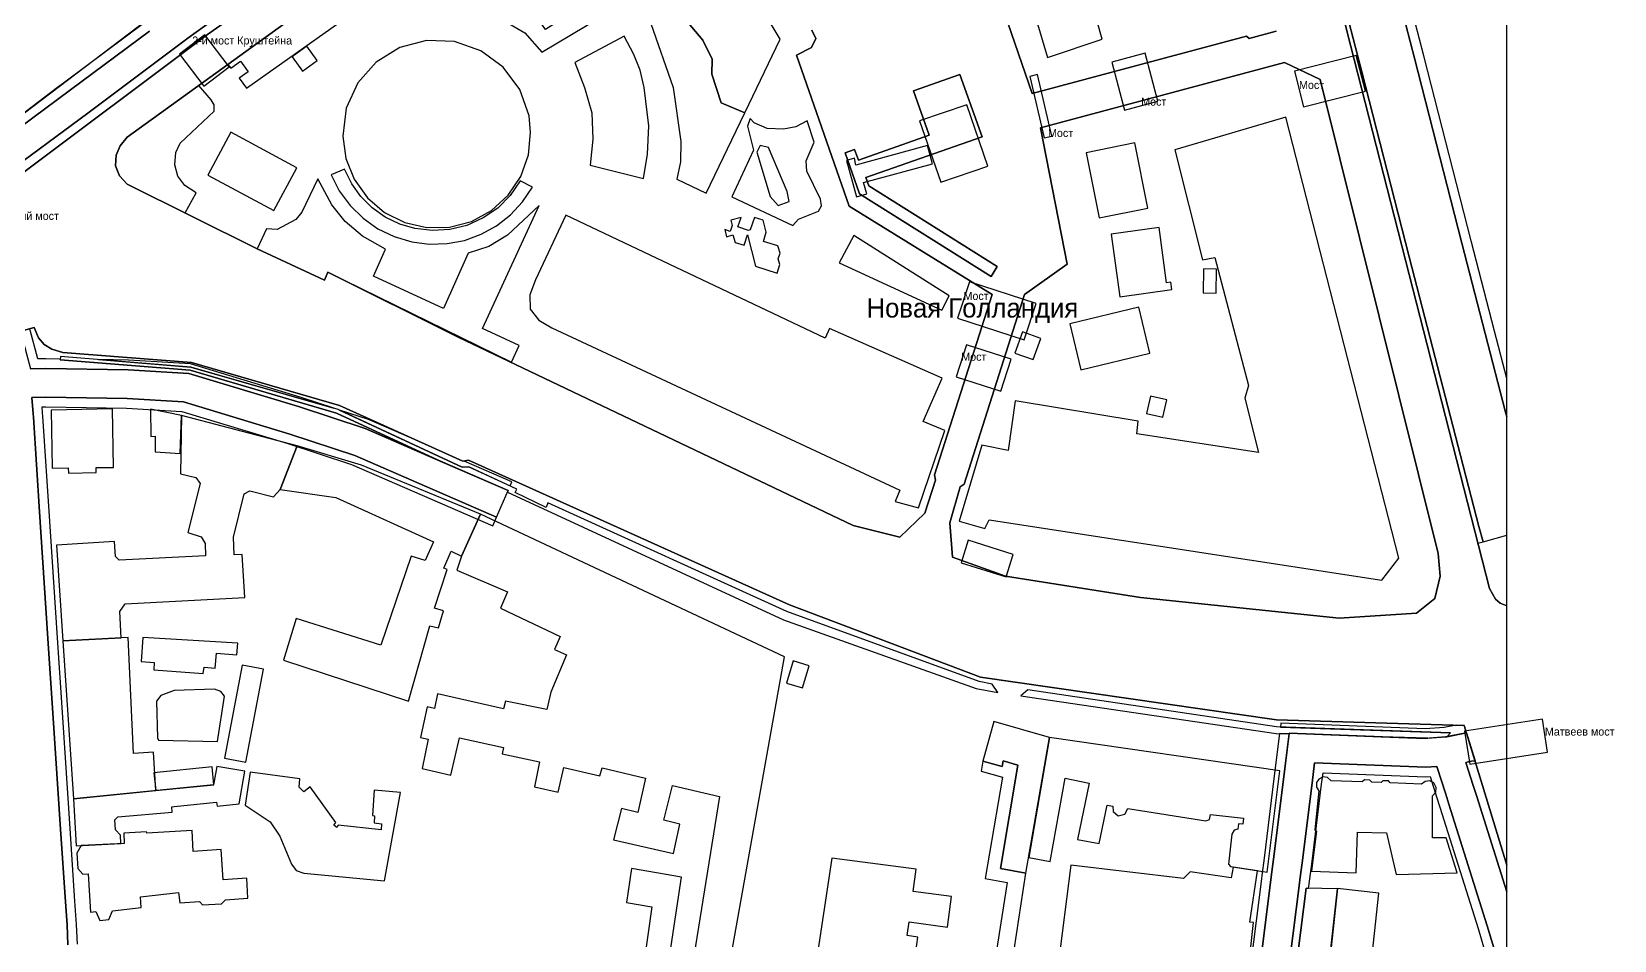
# Model space of a CAD drawing. Extents: x -1571 to 863, y -881 to 2148.
# Drawn here: x 339.2 to 833.6, y 1135.4 to 1419.3 of the extents above; entities that cross this region are included whole.
import ezdxf

# ---------------------------------------------------------------- set-up
doc = ezdxf.new("R2010")
doc.units = 0
for name, color, linetype in [('AREAS', 62, 'CONTINUOUS'), ('BRIDGES', 34, 'CONTINUOUS'), ('BUILDINGS_CONTEXT', 9, 'CONTINUOUS'), ('LABELS', 7, 'CONTINUOUS'), ('LAND_EDGE', 8, 'CONTINUOUS'), ('ROADS_CITY', 8, 'CONTINUOUS'), ('SIDEWALKS', 9, 'CONTINUOUS'), ('WATER', 5, 'CONTINUOUS')]:
    doc.layers.add(name, color=color, linetype=linetype)

msp = doc.modelspace()

# ---------------------------------------------------------------- linework, layer by layer
at = {"layer": 'AREAS'}
for points in [[(631.1, 1490.9), (642.4, 1459), (656.5, 1411.2), (673.6, 1417), (647.1, 1510.9)], [(293.2, 1431.9), (314.7, 1388.7), (321.5, 1392.7), (325.7, 1385.4), (375.1, 1422.9), (354.7, 1467.2), (348, 1464.2), (346.4, 1461.7), (343.7, 1460.4), (340.3, 1460.4), (336.5, 1458.9), (336.2, 1453.8), (334.5, 1451.8), (332.3, 1450.6), (329.6, 1450.4), (327.5, 1451.1), (323.5, 1457.8), (298.9, 1445.4), (301.6, 1439.3), (301.5, 1437.1), (299.9, 1435)], [(515.1, 1450.6), (528, 1430.7), (532.4, 1433.3), (537.8, 1435.3), (539.3, 1432.4), (539.2, 1428.1), (548.9, 1416.7), (551.8, 1410.7), (551.7, 1406), (554.6, 1397.1), (562, 1394), (573, 1417), (542.7, 1467.5)], [(479.5, 1427), (493.3, 1418.9), (498.6, 1412.9), (525.9, 1429.2), (513.1, 1449.6), (497.7, 1438.9), (498.4, 1437.9), (502.3, 1440.5), (510.9, 1427.2), (499.7, 1420), (498.1, 1422.4), (499.4, 1423.3), (492.5, 1434.2), (496.7, 1436.9), (496.1, 1437.8)], [(528, 1430.7), (532.6, 1421.9), (539.6, 1401.9), (542, 1385), (541.9, 1378.6), (540.8, 1373.2), (549.9, 1368.9), (562, 1394), (554.6, 1397.1), (551.7, 1406), (551.8, 1410.7), (548.9, 1416.7), (539.2, 1428.1), (539.3, 1432.4), (537.8, 1435.3), (532.4, 1433.3)], [(365.4, 1377.4), (366.7, 1374.3), (369.1, 1371.7), (387.2, 1362.7), (390.6, 1369), (387.1, 1371.3), (384.9, 1374.2), (384, 1377.7), (384.3, 1381.6), (385.6, 1384.5), (396.3, 1394.5), (396.2, 1396.4), (395.3, 1398), (391.491, 1402.493), (369.1, 1386.3), (366.9, 1383.6), (365.6, 1380.7)], [(557.9, 1367.7), (577, 1358.8), (578.8, 1360.7), (585, 1363.2), (585.9, 1364.9), (585.6, 1367), (581.4, 1375.7), (581.2, 1379), (583.7, 1384.8), (581.5, 1391.4), (577.9, 1389.6), (574.1, 1388.8), (569, 1389.1), (564.9, 1390.8), (563.7, 1392.2), (562.8, 1389.8), (564.7, 1382.3)], [(432.8, 1374.6), (435.3, 1369.6), (438.7, 1365), (442.8, 1361), (447.4, 1357.7), (452.5, 1355.3), (458, 1353.7), (463.4, 1352.9), (469, 1353.1), (474.4, 1354.1), (479.6, 1356), (484.4, 1358.7), (488.8, 1362.1), (492.6, 1366.1), (495.7, 1370.7), (491.8, 1372.7), (488.7, 1368.1), (484.8, 1364.2), (480.3, 1361.1), (475.2, 1358.8), (469.9, 1357.5), (464.4, 1357.2), (458.9, 1357.8), (454.2, 1359.2), (449.7, 1361.4), (445.6, 1364.3), (442.1, 1367.8), (439.2, 1371.8), (437, 1376.3)], [(409.7, 1351.5), (430.7, 1341.7), (431.8, 1344.2), (489.1, 1316.1), (491.5, 1321.3), (480.1, 1326.6), (497.8, 1365), (487.9, 1355.7), (482, 1352.2), (475.6, 1350.1), (467.9, 1332.8), (446, 1342.9), (449.8, 1351.4), (442.6, 1355.4), (437.2, 1360), (433, 1365.2), (428.6, 1373.3), (423.6, 1362.9), (421.8, 1360.6), (415.9, 1357.5), (412.6, 1357.7)], [(591.5, 1347.1), (623.5, 1332.3), (625.8, 1336.8), (596, 1355.6)], [(348.2, 1316.8), (388.8, 1313.6), (434.5, 1300.1), (467.586, 1284.813), (488.044, 1275.933), (487.837, 1275.457), (574.1, 1235.6), (634.3, 1214.1), (641, 1212.9), (639.2, 1215.5), (635.2, 1216.3), (575.1, 1238.2), (500.5, 1272.1), (499.9, 1270.7), (490.3, 1275.3), (490.8, 1276.4), (475.8, 1283.4), (473.7, 1283.3), (435, 1301.3), (389, 1314.5), (348.3, 1317.8)], [(378.2, 1210.1), (378.5, 1198.7), (378.9, 1198), (397.3, 1197.6), (399.5, 1211.7), (398.3, 1213.2), (396.4, 1213.9), (383.8, 1213.5), (379.6, 1211.9)], [(648.2, 1211.8), (728, 1200.1), (732.024, 1199.97), (732.047, 1200.157), (760.761, 1199.041), (775.372, 1198.569), (780.812, 1198.969), (781.211, 1199.045), (782.4, 1200.3), (728.1, 1202.1), (650.4, 1213.7)], [(635.8, 1188.3), (642.5, 1186.4), (637.1, 1154.8), (643.9, 1153.5), (639.2, 1123.6), (644.7, 1122.9), (649.8, 1156.4), (641.8, 1157.9), (647.3, 1190.2), (642.7, 1191.5), (642.4, 1189.7), (636.3, 1191.4)], [(721, 1022.9), (732.8, 1023.1), (747.1, 1151.5), (737.3, 1151.7)]]:
    msp.add_lwpolyline(points, close=True, dxfattribs=at)
msp.add_lwpolyline([(482.9, 1468.6), (400.539, 1409.036), (401.5, 1407.9), (404.5, 1410.1), (406.9, 1406.8), (404.1, 1404.8), (406.4, 1401.7), (459, 1439)], dxfattribs=at)
at = {"layer": 'BRIDGES'}
for points in [[(385.419, 1412.275), (393.019, 1402.275), (400.981, 1408.325), (393.381, 1418.325)], [(691.018, 1397.591), (687.018, 1412.591), (676.582, 1409.809), (680.582, 1394.809)], [(736.515, 1395.827), (755.815, 1400.727), (752.985, 1411.873), (733.685, 1406.973)], [(657.917, 1386.685), (653.417, 1405.885), (650.983, 1405.315), (655.483, 1386.115)], [(628.436, 1329.797), (649.236, 1322.997), (652.964, 1334.403), (632.164, 1341.203)], [(627.993, 1311.502), (641.993, 1307.002), (645.207, 1316.998), (631.207, 1321.498)], [(811.097, 1204.538), (786.797, 1200.738), (788.403, 1190.462), (812.703, 1194.262)]]:
    msp.add_lwpolyline(points, close=True, dxfattribs=at)
at = {"layer": 'BUILDINGS_CONTEXT'}
for points in [[(425.2, 1414.8), (420.581, 1411.487), (423.8, 1407), (428.419, 1410.313)], [(488.1, 1368.2), (492, 1374.1), (494.4, 1380.8), (495.1, 1387.8), (494.6, 1393), (491.7, 1401.2), (486.5, 1408.2), (479.5, 1413.3), (471.3, 1416.2), (462.6, 1416.5), (454.2, 1414.4), (446.8, 1409.8), (441.1, 1403.3), (437.5, 1395.4), (436.4, 1386.7), (437.4, 1379.7), (440, 1373.2), (444.1, 1367.4), (449.5, 1362.8), (455.8, 1359.7), (462.7, 1358.1), (469.8, 1358.2), (476.6, 1360), (482.9, 1363.4)], [(524.3, 1417.9), (508.9, 1409.7), (511.9, 1401.9), (514.2, 1393.9), (514.5, 1385.7), (513.7, 1377.6), (530.3, 1373.4), (531.6, 1381), (532, 1389.9), (530.6, 1401.9), (529.3, 1407.3), (527.3, 1412.2)], [(637.9, 1377.3), (631.3, 1396.5), (616.586, 1391.442), (623.186, 1372.242)], [(636, 1290.1), (628.9, 1266.4), (637, 1264.1), (638.3, 1266.8), (761, 1248), (766.3, 1254.8), (731, 1392.6), (696.3, 1382.4), (704.9, 1348), (708.8, 1348.8), (719.3, 1308.8), (718.2, 1304.8), (722.4, 1287.8), (684.4, 1293.7), (684.8, 1297.6), (646.4, 1304), (644.2, 1288.5)], [(394.284, 1374.509), (414.9, 1363.4), (422.116, 1376.791), (401.5, 1387.9)], [(687.9, 1364.2), (683.786, 1384.567), (668.584, 1381.497), (672.697, 1361.13)], [(569.4, 1383.1), (566.8, 1383.7), (565.7, 1381.7), (569.9, 1367.8), (572.4, 1365), (575.8, 1366.2), (575.2, 1369.4)], [(596.2, 1379.8), (593.8, 1379.1), (596.9, 1367.7), (600.1, 1368.6), (599.1, 1372.2), (620.6, 1378), (619, 1383.7), (596.7, 1377.6)], [(609, 1272.5), (616.2, 1270.5), (624.5, 1294.7), (617.7, 1297.5), (623.6, 1311.1), (588.4, 1326.6), (587.1, 1323.6), (506.1, 1362), (496.6, 1341.8), (494.8, 1337.1), (495, 1332.6), (497.7, 1329.2), (501.7, 1326.8), (610.4, 1276.1)], [(562.8, 1355.8), (565.3, 1346.1), (572.1, 1343.9), (572.9, 1346.6), (572.4, 1348.3), (573, 1350.1), (572.3, 1352.4), (567.8, 1353.8), (568.7, 1356.7), (567.7, 1360.4), (565, 1361.3), (563.7, 1357.4), (563.1, 1357.2), (559.8, 1358.3), (560.8, 1361.3), (557.6, 1360.4), (558, 1358.8), (557.4, 1356.9), (555.7, 1357.5), (556.3, 1355.2), (558.3, 1355.8), (559, 1353.4), (561.8, 1352.6)], [(693.7, 1340.8), (691.4, 1358.1), (676.4, 1356), (679.1, 1336.5), (695.4, 1338.8), (695.1, 1341)], [(705.3, 1345.2), (705.2, 1337.7), (709.201, 1337.647), (709.301, 1345.147)], [(666.971, 1313.681), (688.5, 1318.9), (685.029, 1333.219), (663.5, 1328)], [(654.4, 1323.5), (648.7, 1325.5), (646.375, 1318.874), (652.075, 1316.874)], [(688.707, 1305.432), (687.5, 1300), (692.593, 1298.868), (693.8, 1304.3)], [(364.5, 1301.5), (345.3, 1301.1), (345.6, 1282.9), (350.7, 1283), (350.8, 1281.4), (359.4, 1281.6), (359.4, 1283.1), (364.8, 1283.2)], [(377.8, 1288), (385.6, 1287.5), (386, 1299.4), (376.4, 1301.4), (376.5, 1292.8), (377.8, 1292.9)], [(422.2, 1289.9), (386, 1299.4), (385.7, 1281.2), (390.5, 1280), (391.9, 1278.1), (388, 1262.8), (392.2, 1261.5), (393.4, 1259.4), (393.5, 1255.6), (366.6, 1254.2), (365.4, 1255.3), (365.1, 1260), (347, 1258.9), (349, 1229), (367.2, 1229.9), (366.8, 1238.2), (368.5, 1240.6), (405.8, 1242.5), (405, 1256), (402.5, 1255.9), (402.3, 1261.4), (405.6, 1274.9), (407.4, 1275.9), (414.8, 1274), (416.9, 1276.3)], [(442.3, 1283.9), (422.2, 1289.9), (416.9, 1276.3), (434.3, 1273.8), (464.8, 1259.9), (462.2, 1254.1), (457.8, 1255.5), (448.3, 1227.6), (421.9, 1236), (417.9, 1223), (456.9, 1210.1), (463.6, 1233.7), (466.3, 1233.1), (467.9, 1238.4), (465.1, 1239.2), (469, 1251.3), (468, 1251.7), (470.3, 1257), (473.5, 1255.5), (479.4, 1268.6)], [(643.6, 1249), (645.8, 1256), (631.8, 1260.4), (629.6, 1253.4)], [(369.4, 1230), (349, 1229), (352.3, 1179.6), (378, 1182.2), (377.3, 1194.2), (371.1, 1193.8)], [(403.6, 1228.3), (374, 1230), (373.4, 1222.5), (377.5, 1222.2), (377.4, 1219.9), (392.8, 1218.8), (393.1, 1220.8), (396.6, 1220.5), (397, 1225.1), (403.3, 1224.6)], [(405, 1221.4), (399.491, 1192.353), (406.1, 1191.1), (411.609, 1220.147)], [(577.106, 1222.72), (574.998, 1215.792), (579.992, 1214.272), (582.1, 1221.2)], [(642.7, 1191.5), (647.3, 1190.2), (641.8, 1157.9), (649.8, 1156.4), (657.2, 1198.8), (639.8, 1203.8), (636.3, 1191.4), (642.4, 1189.7)], [(713.7, 1158.5), (725.1, 1156.7), (729.1, 1188.4), (657.2, 1198.8), (650.7, 1161.3), (657.4, 1160.1), (662.1, 1186.1), (669.5, 1184.5), (665.9, 1166.9), (672.7, 1165.7), (675.2, 1177.7), (676.9, 1177.3), (677, 1175.7), (678.6, 1174.3), (680.7, 1174.8), (681.6, 1176.6), (706, 1172.8), (707.1, 1173.2), (707.4, 1174.7), (717.7, 1173.6), (717.5, 1171.7), (716.2, 1171.8), (716, 1170.2), (714.8, 1169.8), (714.1, 1168.6), (713.1, 1159.2)], [(396, 1184), (352.3, 1179.6), (353.2, 1165), (367.1, 1165.7), (367, 1168.3), (365.4, 1170), (365.2, 1173.1), (366.2, 1174), (383.1, 1175.5), (383, 1177.1), (383.8, 1177.2), (397, 1178.6), (397.2, 1177.4), (404.1, 1178.1), (405.8, 1188.3), (397.1, 1189.7)], [(378, 1182.2), (396.158, 1184.016), (395.6, 1189.6), (377.442, 1187.784)], [(423, 1185.9), (407.5, 1188), (405.9, 1177.7), (413.7, 1172.5), (416.8, 1168), (420.4, 1159.2), (421.9, 1157.3), (424.3, 1156.4), (449.5, 1154), (454.4, 1181.6), (446.2, 1182.3), (445.7, 1174.4), (446.3, 1174.3), (446.2, 1172.1), (448.5, 1171.8), (448.4, 1170), (435, 1171.4), (434.6, 1170.7), (433.6, 1171.4), (434.2, 1172.2), (426.2, 1183.4), (424.3, 1181.8), (422.8, 1183.3)], [(741.3, 1185.8), (740.6, 1184.7), (740.6, 1183.3), (741.3, 1182.1), (740, 1170), (740.6, 1169.5), (739, 1157), (752.9, 1156.5), (753.4, 1169.2), (762.4, 1169), (765.4, 1156), (784.5, 1156.5), (781, 1167.5), (776.8, 1167.5), (776.8, 1180.6), (777.8, 1181.7), (777.9, 1183.2), (777.2, 1184.6), (775.9, 1185.3), (774.5, 1185.1), (773.3, 1184.2), (763.6, 1184.6), (763, 1185.3), (761.3, 1185.3), (760.7, 1184.7), (757.8, 1184.8), (757.2, 1185.5), (755.5, 1185.6), (754.8, 1184.9), (745.1, 1185.3), (744, 1186.3), (742.6, 1186.5)], [(368.1, 1165.7), (354.7, 1165.1), (353.4, 1162.7), (353.7, 1157.9), (355.2, 1156.1), (356.9, 1156.2), (357.6, 1144.2), (359.3, 1144.4), (360.5, 1141.6), (363.4, 1141.9), (364.5, 1144.7), (373.4, 1145.7), (373.2, 1149), (385.1, 1150.4), (385.5, 1147.1), (391.7, 1147.6), (392.6, 1146.5), (398.5, 1146.8), (399.8, 1148.1), (406.8, 1148.6), (406.5, 1154.9), (399.1, 1154.3), (398.4, 1163.8), (389.7, 1163.2), (389.4, 1169.7), (375.2, 1168.9), (375.1, 1169.3), (368, 1168.9)], [(616, 1136.4), (612.7, 1136.9), (613.3, 1141.2), (625.3, 1139.6), (626.5, 1149.1), (614.6, 1150.7), (615.5, 1157.7), (589.2, 1161.1), (581.1, 1107.2), (600.9, 1104.9), (601.2, 1107), (641.5, 1102.2), (644.7, 1122.9), (611.5, 1127.1), (612.1, 1132.3), (615.4, 1131.8)], [(714.8, 1095.1), (717, 1113.6), (717.9, 1113.5), (720.9, 1141), (719.7, 1141.1), (722.1, 1157.1), (714.5, 1158.3), (713.9, 1155), (701.1, 1156.8), (699, 1154.7), (663.8, 1158.9), (659.8, 1127.1), (645.4, 1127.8), (640.3, 1093.9), (664.6, 1090.5), (665.9, 1099.9), (645, 1102.9), (645.4, 1105.9), (651.2, 1105.1), (651.6, 1108.4), (699.8, 1102.5), (698, 1086.5), (715.7, 1084.4), (716.7, 1094.8)], [(757.3, 1125), (760, 1150.2), (747.088, 1151.583), (744.388, 1126.383)]]:
    msp.add_lwpolyline(points, close=True, dxfattribs=at)
for points in [[(556.8, 1125.4), (574.4, 1224), (479.4, 1268.6), (473.5, 1255.5), (472, 1251.1), (487.9, 1244.3), (485.7, 1239.2), (504.3, 1230.4), (502.6, 1226.3), (506.3, 1224.6), (501.4, 1213), (500.2, 1207.5), (487.2, 1210.2), (486.6, 1207.8), (466, 1212.4), (465.1, 1207.9), (462.8, 1208.4), (460.7, 1198.8), (463.1, 1198.3), (461.2, 1189.1), (470.2, 1187), (472.9, 1198.7), (486.6, 1195.7), (486.2, 1193.7), (497.9, 1191.2), (496.3, 1183.4), (503.7, 1181.7), (505.5, 1189.4), (516.7, 1186.8), (517.4, 1189.3), (531, 1186.1), (528.6, 1175.4), (523.5, 1176.6), (521, 1166.8), (539.7, 1162.6), (541.7, 1171.7), (536.7, 1173), (539.4, 1183.8), (554.1, 1180.4), (546.1, 1130.5)], [(538.7, 1131.6), (542.2, 1155.2), (526.6, 1157.9), (525, 1147.3), (533, 1145.9), (530.6, 1128.9)]]:
    msp.add_lwpolyline(points, dxfattribs=at)
at = {"layer": 'LAND_EDGE'}
for points in [[(334.3, 1373.5), (394.2, 1418.4), (475.7, 1475.9), (621.3, 1563.5), (623.4, 1570.6), (687.2, 1607.7), (690.2, 1608.7), (693.5, 1608.9), (697, 1608.1), (699.5, 1606.7), (702, 1604.3), (705, 1598.1), (751.2, 1415.1), (794.6, 1245.3), (796.5, 1242), (797.9, 1240.8), (800, 1239.9), (800, 1931.9)], [(482.9, 1468.6), (369.1, 1386.3), (366.9, 1383.6), (365.6, 1380.7), (365.4, 1377.4), (366.7, 1374.3), (369.1, 1371.7), (409.7, 1351.5), (430.7, 1341.7), (431.8, 1344.2), (472.5, 1323.9), (595.8, 1265), (610.4, 1261.4), (618.2, 1268.9), (621.6, 1279.2), (621.2, 1280.9), (639.3, 1337.2), (594.6, 1364.8), (578.1, 1412), (582.8, 1414.4), (584.2, 1417.2), (582.9, 1419.8)], [(638.7, 1437.9), (651.7, 1400), (718.7, 1417.9), (719.5, 1417.2), (728, 1419.5)], [(800, 534.7), (800, 1158.9), (786.7, 1202.6), (728.1, 1204.3), (635.6, 1217.7), (575.9, 1240.2), (475.7, 1285.4), (473.9, 1285.1), (435.4, 1302.5), (389.2, 1316), (349, 1319.1), (345.5, 1320.1), (343.2, 1321.6), (341.4, 1323.7), (340, 1326.9), (319.1, 1320.9)]]:
    msp.add_lwpolyline(points, dxfattribs=at)
for points in [[(626, 1265.9), (626.9, 1255.1), (643.4, 1249.2), (685.6, 1242.5), (747.6, 1236.1), (771.8, 1237.6), (777.5, 1242.2), (779.2, 1249.2), (778.6, 1256.3), (741.7, 1404.4), (730.6, 1409.7), (654.3, 1389.3), (662.7, 1346.7), (649.3, 1337.2), (630.5, 1277.9), (629.3, 1277.1)], [(593.3, 1381.5), (597.8, 1368.6), (638.9, 1342.8), (640.8, 1345.9), (600.7, 1371.1), (599.8, 1373.7), (636.1, 1386.5), (629.2, 1405.9), (614.7, 1400.8), (619.6, 1387), (597.5, 1379.2), (596.3, 1382.5)]]:
    msp.add_lwpolyline(points, close=True, dxfattribs=at)
at = {"layer": 'ROADS_CITY'}
for points in [[(746.57, 1438.076), (754.668, 1406.781), (769.468, 1348.981), (776.773, 1320.765), (783.172, 1296.168), (791.289, 1264.701), (792.613, 1259.934), (800, 1261.986), (800, 1298.991), (799.628, 1300.432), (793.227, 1325.035), (785.932, 1353.219), (771.132, 1411.019), (763.03, 1442.324)], [(329.086, 1373.389), (356.786, 1393.89), (381.393, 1412.295), (388.073, 1417.28), (406.224, 1430.544)], [(376.007, 1419.505), (351.414, 1401.11), (323.714, 1380.611)], [(350.59, 1134.042), (350.29, 1140.253), (349.786, 1147.506), (348.287, 1170.197), (345.987, 1204.802), (344.187, 1231.3), (341.687, 1269.29), (339.781, 1298.891), (339.676, 1299.938), (339.27, 1305.017), (343.706, 1305.099), (369.03, 1304.702), (386.702, 1303.64), (419.843, 1293.609), (440.196, 1286.891), (484.46, 1267.678), (488.044, 1275.933), (443.404, 1295.309), (422.557, 1302.191), (388.298, 1312.56), (369.37, 1313.698), (343.694, 1314.101), (338.901, 1314.012)], [(800, 1132.072), (800, 1150.544), (790.493, 1180.649), (789.493, 1183.85), (787.22, 1191.028), (788.491, 1191.27), (789.012, 1191.357), (790.072, 1191.52), (787.425, 1200.216), (786.909, 1200.13), (780.812, 1198.969), (774.522, 1198.506), (732.047, 1200.157), (730.235, 1185.657), (727.136, 1160.767), (726.429, 1155.313), (726.328, 1154.306), (718.136, 1089.465)], [(727.064, 1088.335), (735.272, 1153.294), (735.371, 1154.287), (736.064, 1159.633), (739.165, 1184.543), (739.953, 1190.843), (774.678, 1189.494), (778.184, 1189.751), (780.907, 1181.15), (781.907, 1177.951), (793.896, 1139.986), (796.533, 1131.049)]]:
    msp.add_lwpolyline(points, dxfattribs=at)
at = {"layer": 'SIDEWALKS'}
for points in [[(700.009, 1610.72), (700.159, 1609.83), (700.313, 1609.856), (701.472, 1604.807), (702, 1604.3), (705, 1598.1), (751.2, 1415.1), (790.976, 1259.48), (792.613, 1259.934), (791.289, 1264.701), (783.172, 1296.168), (776.773, 1320.765), (769.468, 1348.981), (754.668, 1406.781), (746.57, 1438.076), (722.259, 1532.518), (707.232, 1593.126), (703.744, 1608.32), (702, 1609.9)], [(740.844, 1528.513), (763.03, 1442.324), (771.132, 1411.019), (785.932, 1353.219), (793.227, 1325.035), (799.628, 1300.432), (800, 1298.991), (800, 1310.918), (796.131, 1325.789), (788.837, 1353.967), (774.037, 1411.767), (765.935, 1443.074), (743.538, 1530.083)], [(335.731, 1325.674), (335.844, 1325.275), (338.901, 1314.012), (343.694, 1314.101), (369.37, 1313.698), (388.298, 1312.56), (422.557, 1302.191), (443.404, 1295.309), (467.586, 1284.813), (434.5, 1300.1), (388.8, 1313.6), (348.2, 1316.8), (348.223, 1317.03), (343.689, 1317.101), (341.184, 1317.055), (338.735, 1326.078), (338.614, 1326.502)], [(360.094, 1316.844), (389, 1314.5), (433.672, 1301.681), (423.462, 1305.051), (388.829, 1315.534), (369.484, 1316.696)], [(435.424, 1301.103), (473.7, 1283.3), (475.8, 1283.4), (488.676, 1277.391), (489.238, 1278.685), (474.304, 1285.167), (473.9, 1285.1), (460.324, 1291.236), (444.474, 1298.115)], [(729.262, 1202.061), (782.4, 1200.3), (781.211, 1199.045), (786.909, 1200.13), (787.425, 1200.216), (786.7, 1202.6), (784.22, 1202.672), (780.42, 1201.948), (774.47, 1201.511), (729.412, 1203.262)], [(760.761, 1199.041), (774.522, 1198.506), (775.372, 1198.569)], [(787.22, 1191.028), (789.493, 1183.85), (790.493, 1180.649), (800, 1150.544), (800, 1158.9), (787.425, 1200.216), (790.072, 1191.52), (789.012, 1191.357), (788.491, 1191.27)]]:
    msp.add_lwpolyline(points, close=True, dxfattribs=at)
for points in [[(335.988, 1374.765), (394.2, 1418.4), (475.7, 1475.9), (489.648, 1484.292), (490.937, 1485.115), (497.879, 1489.244), (619.436, 1562.379), (617.989, 1564.788), (591.151, 1548.663), (587.929, 1546.649), (582.594, 1543.528), (539.115, 1517.441), (533.616, 1514.142), (508.309, 1498.937), (489.362, 1487.669), (475.095, 1478.554), (444.174, 1457.109), (422.077, 1441.611), (410.581, 1433.614), (406.224, 1430.544), (388.073, 1417.28), (381.393, 1412.295), (356.786, 1393.89), (329.086, 1373.389)], [(323.714, 1380.611), (351.414, 1401.11), (376.007, 1419.505)], [(374.211, 1421.908), (349.623, 1403.517), (347.366, 1401.847), (325.7, 1385.4)], [(353.586, 1134.213), (353.285, 1140.429), (352.779, 1147.708), (351.28, 1170.395), (348.98, 1205.003), (347.18, 1231.5), (344.681, 1269.485), (342.771, 1299.137), (342.664, 1300.207), (342.515, 1302.077), (343.711, 1302.099), (368.916, 1301.704), (386.171, 1300.666), (418.938, 1290.749), (439.126, 1284.085), (483.266, 1264.926), (484.46, 1267.678), (440.196, 1286.891), (419.843, 1293.609), (386.702, 1303.64), (369.03, 1304.702), (343.706, 1305.099), (339.27, 1305.017), (339.676, 1299.938), (339.781, 1298.891), (341.687, 1269.29), (344.187, 1231.3), (345.987, 1204.802), (348.287, 1170.197), (349.786, 1147.506), (350.29, 1140.253), (350.59, 1134.042)], [(718.136, 1089.465), (726.328, 1154.306), (726.429, 1155.313), (727.136, 1160.767), (730.235, 1185.657), (732.024, 1199.97), (729.013, 1200.067), (727.258, 1186.028), (724.16, 1161.145), (723.448, 1155.655), (723.347, 1154.643), (715.159, 1089.842)], [(721, 1022.9), (737.3, 1151.7), (738.092, 1151.684), (738.253, 1152.957), (738.352, 1153.945), (739.04, 1159.255), (742.142, 1184.172), (742.588, 1187.738), (774.73, 1186.489), (776.039, 1186.586), (778.046, 1180.249), (779.045, 1177.052), (791.027, 1139.109), (793.656, 1130.2)], [(796.533, 1131.049), (793.896, 1139.986), (781.907, 1177.951), (780.907, 1181.15), (778.184, 1189.751), (774.678, 1189.494), (739.953, 1190.843), (739.165, 1184.543), (736.064, 1159.633), (735.371, 1154.287), (735.272, 1153.294), (727.064, 1088.335)]]:
    msp.add_lwpolyline(points, dxfattribs=at)
at = {"layer": 'WATER'}
for points in [[(319.1, 1320.9), (340, 1326.9), (341.4, 1323.7), (343.2, 1321.6), (345.5, 1320.1), (349, 1319.1), (389.2, 1316), (435.4, 1302.5), (473.9, 1285.1), (475.7, 1285.4), (575.9, 1240.2), (635.6, 1217.7), (728.1, 1204.3), (786.7, 1202.6), (800, 1158.9), (800, 1239.9), (797.9, 1240.8), (796.5, 1242), (794.6, 1245.3), (751.2, 1415.1), (705, 1598.1)], [(475.7, 1475.9), (394.2, 1418.4), (334.3, 1373.5)], [(582.9, 1419.8), (584.2, 1417.2), (582.8, 1414.4), (578.1, 1412), (594.6, 1364.8), (639.3, 1337.2), (621.2, 1280.9), (621.6, 1279.2), (618.2, 1268.9), (610.4, 1261.4), (595.8, 1265), (472.5, 1323.9), (431.8, 1344.2), (430.7, 1341.7), (409.7, 1351.5), (369.1, 1371.7), (366.7, 1374.3), (365.4, 1377.4), (365.6, 1380.7), (366.9, 1383.6), (369.1, 1386.3), (482.9, 1468.6)], [(728, 1419.5), (719.5, 1417.2), (718.7, 1417.9), (651.7, 1400), (638.7, 1437.9)]]:
    msp.add_lwpolyline(points, dxfattribs=at)
for points in [[(626, 1265.9), (629.3, 1277.1), (630.5, 1277.9), (649.3, 1337.2), (662.7, 1346.7), (654.3, 1389.3), (730.6, 1409.7), (741.7, 1404.4), (778.6, 1256.3), (779.2, 1249.2), (777.5, 1242.2), (771.8, 1237.6), (747.6, 1236.1), (685.6, 1242.5), (643.4, 1249.2), (626.9, 1255.1)], [(593.3, 1381.5), (596.3, 1382.5), (597.5, 1379.2), (619.6, 1387), (614.7, 1400.8), (629.2, 1405.9), (636.1, 1386.5), (599.8, 1373.7), (600.7, 1371.1), (640.8, 1345.9), (638.9, 1342.8), (597.8, 1368.6)]]:
    msp.add_lwpolyline(points, close=True, dxfattribs=at)

# ---------------------------------------------------------------- texts
at = {"layer": 'LABELS'}
for s, height, p in [('2-й мост Круштейна', 2.5, (389.4, 1415.3)), ('Мост', 2.5, (735.1, 1401.4)), ('Мост', 2.5, (685.8, 1396.2)), ('Мост', 2.5, (656.7, 1386.4)), ('Храповицкий мост', 2.5, (319.1, 1360.5)), ('Новая Голландия', 6, (600, 1330)), ('Мост', 2.5, (630.3, 1335.5)), ('Мост', 2.5, (629.6, 1316.5)), ('Матвеев мост', 2.5, (811.9, 1199.4))]:
    msp.add_text(s, height=height, dxfattribs=at).set_placement(p)

doc.saveas('drawing.dxf')
